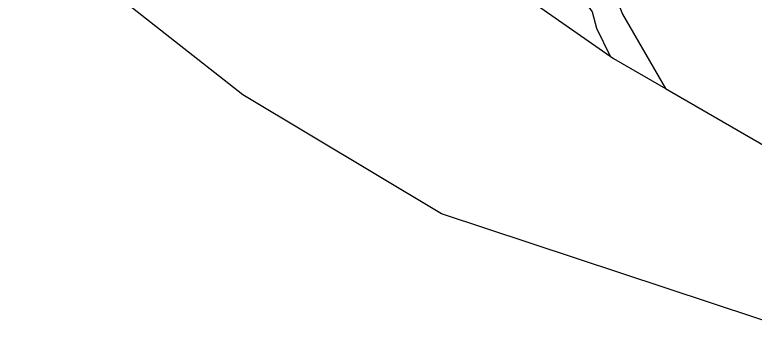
# Model space of a CAD drawing. Extents: x 548434 to 553028, y 1835329 to 1842282.
# Drawn here: x 550675.3 to 550844.9, y 1840188 to 1840260.9 of the extents above; entities that cross this region are included whole.
import ezdxf

# ---------------------------------------------------------------- set-up
doc = ezdxf.new("R2010")
doc.units = 0
doc.layers.add('Level 30', color=7, linetype='Continuous')

msp = doc.modelspace()

# ---------------------------------------------------------------- linework, layer by layer
at = {"layer": 'Level 30'}
for points in [[(550675.3305, 1840353.2358), (550692.18, 1840354.85), (550699.69, 1840354.17), (550706.32, 1840352.86), (550714.88, 1840348.75), (550723.89, 1840342.76), (550776, 1840305.98), (550783.08, 1840299.63), (550790.93, 1840292.8), (550797.4, 1840285.88), (550805.35, 1840276.61), (550813.26, 1840264.1), (550814.46, 1840261.06), (550824.3053, 1840244.0809)], [(550681.2443, 1840346.0016), (550684.45, 1840346.42), (550691.99, 1840347.15), (550698.91, 1840346.61), (550704.24, 1840345.21), (550711.24, 1840342.25), (550720.13, 1840336.68), (550771.75, 1840299.6), (550777.58, 1840294.61), (550785.82, 1840287.08), (550792.28, 1840281.45), (550800.06, 1840272.23), (550807.52, 1840261.61), (550808.53, 1840257.86), (550811.6463, 1840251.4866)], [(550681.2443, 1840346.0016), (550698.72, 1840339.71), (550727.67, 1840320.23), (550741.88, 1840302.35), (550767.07, 1840282.63), (550811.6463, 1840251.4866)], [(550824.3053, 1840244.0809), (550849.28, 1840229.65), (550888.85, 1840212.9), (550891.4682, 1840224.5962), (550891.91, 1840226.57), (550904.44, 1840223.45), (550902.9007, 1840218.1892), (550900.49, 1840209.95), (550945.11, 1840203.5), (550945.3082, 1840203.5075), (550943.3238, 1840195.546), (550941.453, 1840188.0398), (550934.15, 1840189.8901), (550905.93, 1840197.04), (550868.69, 1840206.33), (550860.4033, 1840207.6731), (550852.8534, 1840208.8968), (550855.4004, 1840188.1266), (550773.03, 1840215.35), (550727.55, 1840242.61), (550677.41, 1840282.04)], [(550767.07, 1840282.63), (550811.6463, 1840251.4866), (550812.4, 1840250.96), (550824.3053, 1840244.0809)], [(550811.6463, 1840251.4866), (550812.4, 1840250.96), (550824.3053, 1840244.0809)], [(550824.3053, 1840244.0809), (550849.28, 1840229.65), (550888.85, 1840212.9), (550891.91, 1840226.57), (550904.44, 1840223.45), (550900.49, 1840209.95), (550945.11, 1840203.5), (550945.3082, 1840203.5075)]]:
    msp.add_lwpolyline(points, dxfattribs=at)

doc.saveas('drawing.dxf')
